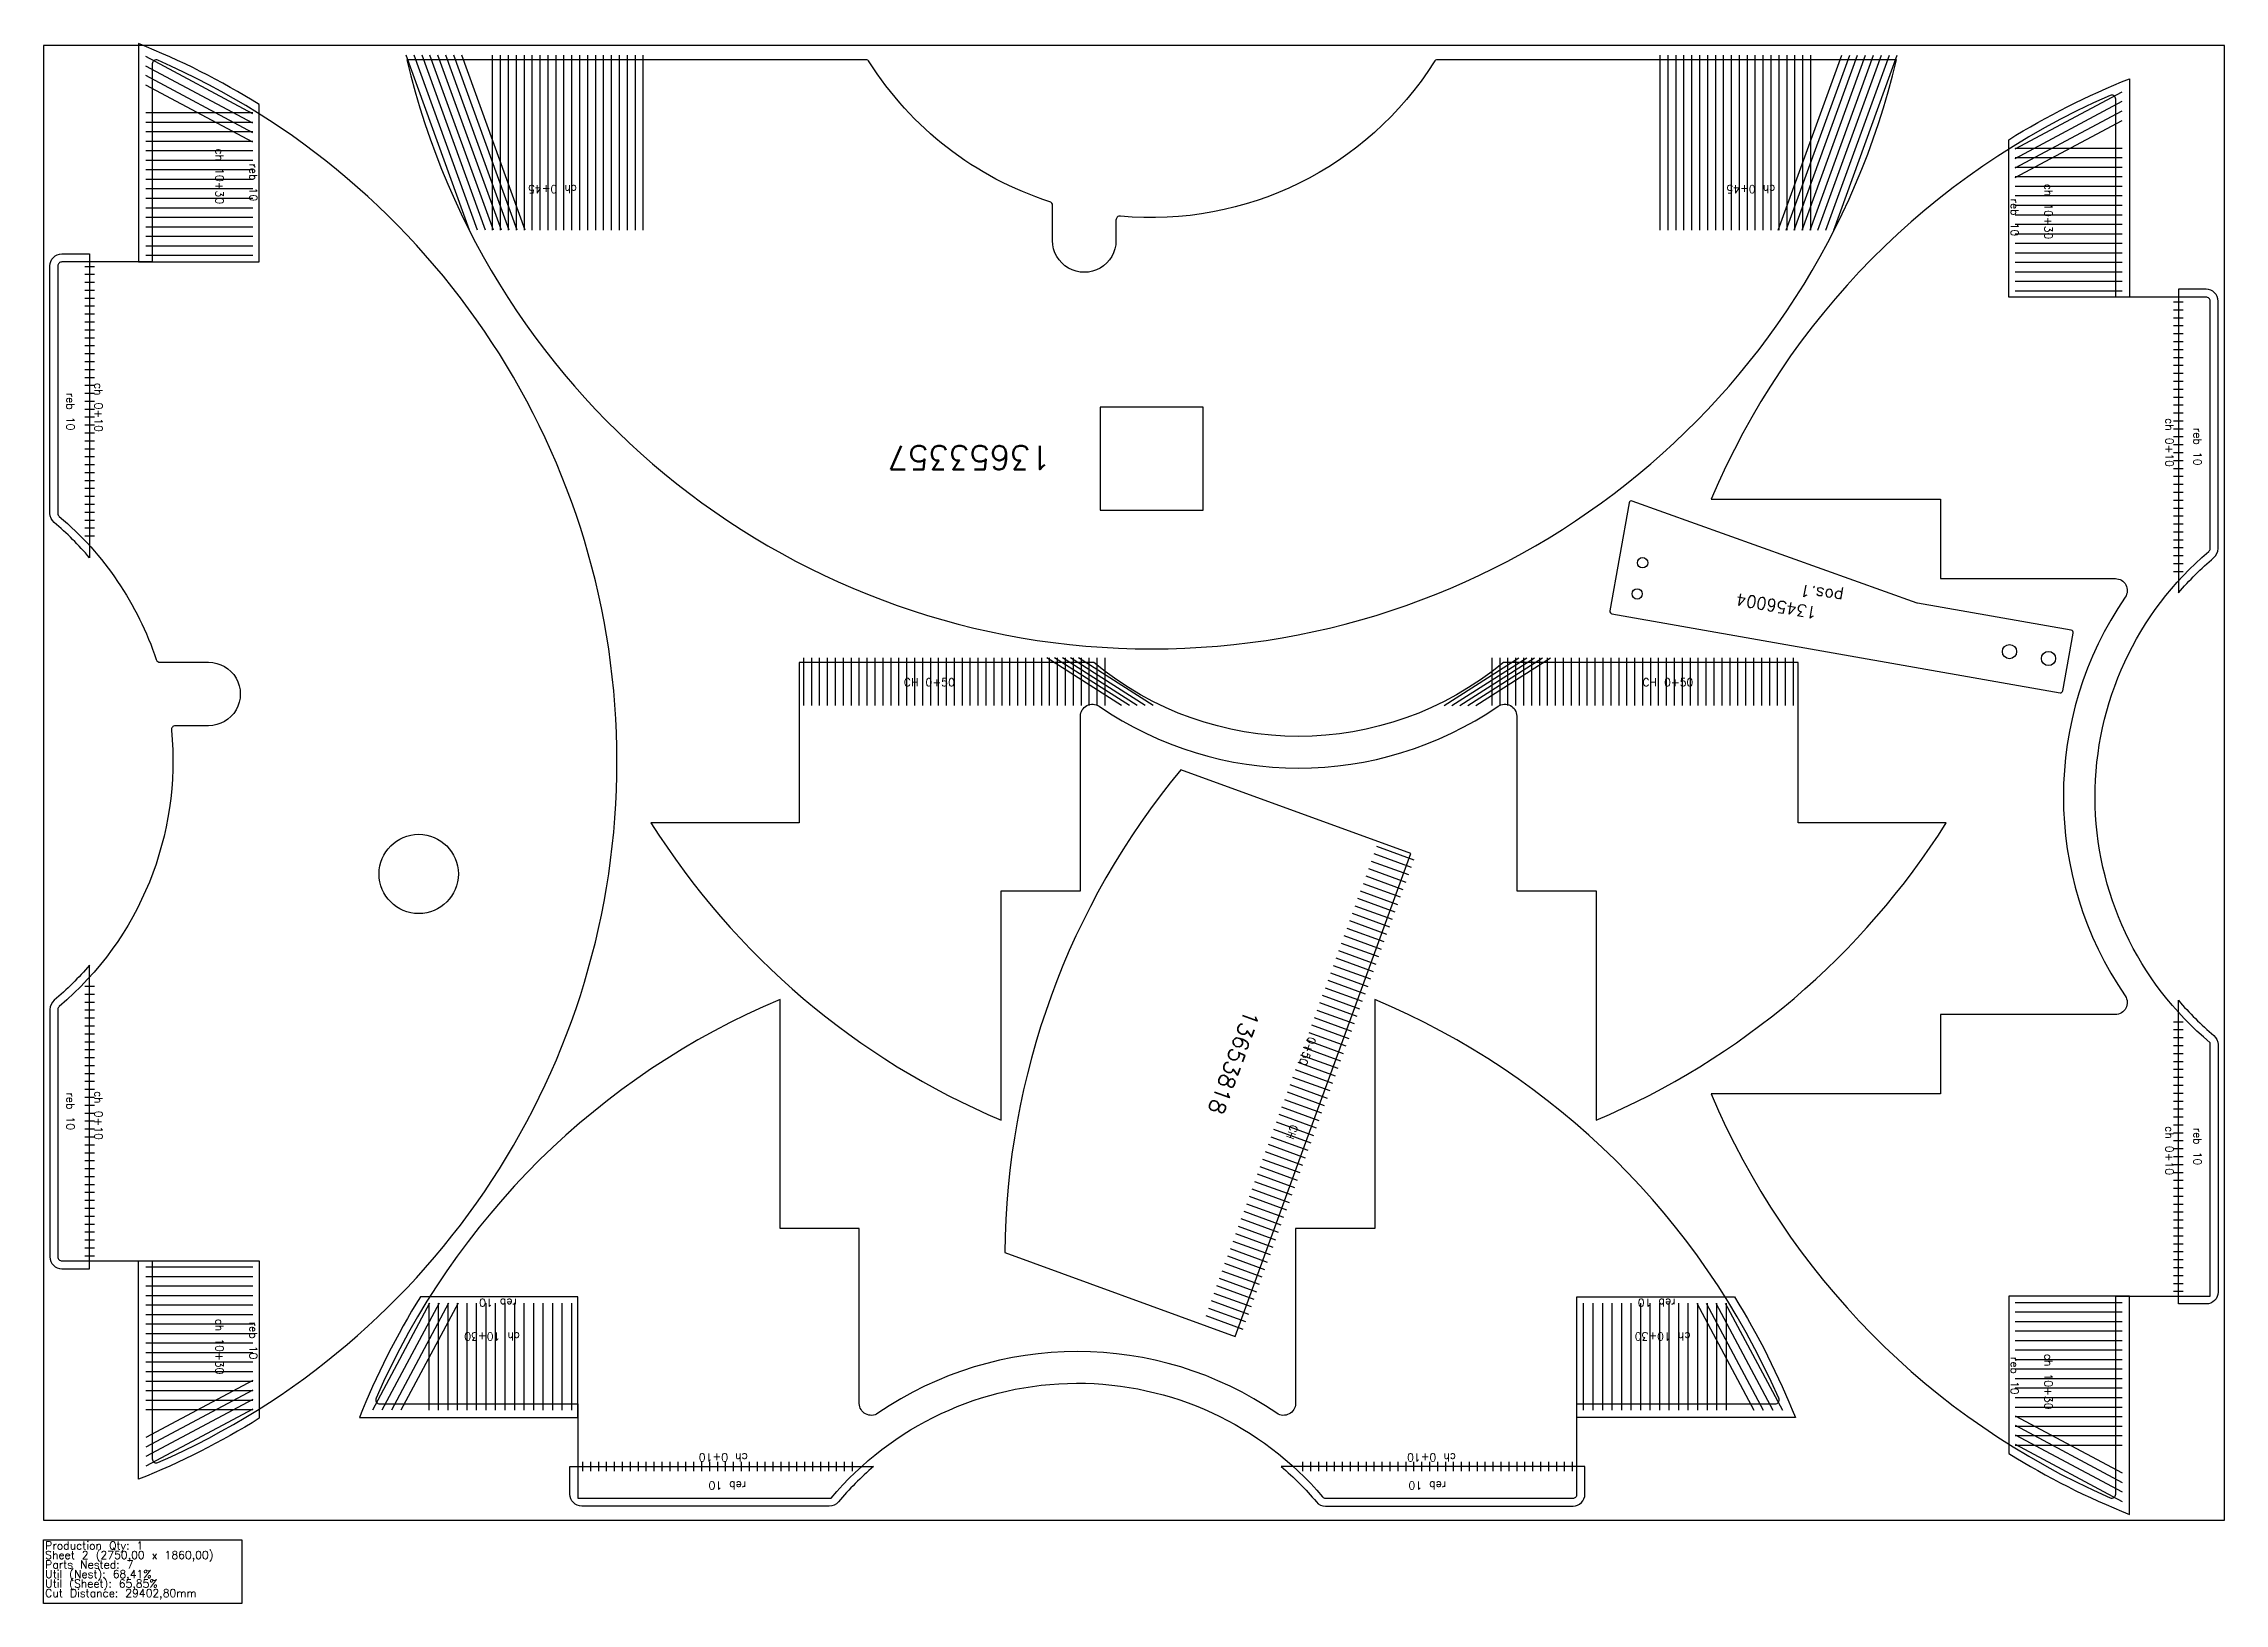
# Model space of a CAD drawing. Header units: millimetres. Extents: x 2888 to 5638, y -105 to 1862.
import ezdxf

# ---------------------------------------------------------------- set-up
doc = ezdxf.new("R2010")
doc.units = ezdxf.units.MM
for name, color, linetype in [('13456004V0', 7, 'Continuous'), ('13653357', 7, 'Continuous'), ('13653818', 7, 'Continuous'), ('Chanfro', 7, 'Continuous'), ('Rebaixo', 6, 'Continuous'), ('sheet', 24, 'Continuous'), ('Stats', 7, 'Continuous'), ('Texto', 7, 'Continuous')]:
    doc.layers.add(name, color=color, linetype=linetype)
doc.styles.get("Standard").update_dxf_attribs({"font": 'txt.shx'})

msp = doc.modelspace()

# ---------------------------------------------------------------- linework, layer by layer
at = {"color": 4}
for points in [[(5279.5, 1187.7), (5500, 1187.7, -0.603342), (5512.4, 1164.2, 0.309718), (5512.4, 661.2, -0.603342), (5500, 637.7), (5279.5, 637.7), (5279.5, 537.7), (4990.3, 537.7, 0.192363), (5493.5, 28.2, 0.540575), (5500.5, 32.8), (5500.5, 282.7), (5619.5, 282.7), (5619.5, 602.2, -0.465216), (5617.7, 1221.7, 0.220476), (5619.5, 1225.5), (5619.5, 1537.7, 0.414214), (5614.5, 1542.7), (5500.5, 1542.7), (5500.5, 1792.5, 0.540575), (5493.5, 1797.1, 0.192363), (4990.3, 1287.7), (5279.5, 1287.7)], [(4466.1, 367.7), (4466.1, 147.2, -0.603342), (4442.6, 134.8, 0.309718), (3939.6, 134.8, -0.603342), (3916.1, 147.2), (3916.1, 367.7), (3816.1, 367.7), (3816.1, 656.9, 0.192363), (3306.7, 153.7, 0.540575), (3311.3, 146.7), (3561.1, 146.7), (3561.1, 27.7), (3880.6, 27.7, -0.465216), (4500.2, 29.5, 0.220476), (4504, 27.7), (4816.1, 27.7, 0.414214), (4821.1, 32.7), (4821.1, 146.7), (5071, 146.7, 0.540575), (5075.6, 153.7, 0.192363), (4566.1, 656.9), (4566.1, 367.7)]]:
    msp.add_lwpolyline(points, format="xyb", close=True, dxfattribs=at)
at = {"layer": '13456004V0', "color": 6}
msp.add_lwpolyline([(5446.8, 1119, 0.414214), (5444.4, 1122.5), (5250.6, 1156.7, -0.042379), (5250.1, 1156.8), (4890.8, 1285.5, 0.46475), (4886.8, 1283.2), (4862.7, 1146.9, 0.414214), (4865.2, 1143.4), (5430.5, 1043.7, 0.414214), (5433.9, 1046.2)], format="xyb", close=True, dxfattribs=at)
for centre, radius in [((4903.9, 1207.7), 6.5), ((4897, 1168.3), 6.5), ((5366.5, 1095.6), 9), ((5415.7, 1086.9), 9)]:
    msp.add_circle(centre, radius, dxfattribs=at)
at = {"layer": '13653357', "color": 7}
msp.add_lwpolyline([(4156.4, 1663.1, -0.176475), (3928.6, 1839.7, 0.257691), (3924.4, 1842), (3345.7, 1842, 0.791169), (5224, 1842), (4645.3, 1842, 0.257691), (4641.1, 1839.7, -0.282918), (4245.3, 1644.9, 0.442032), (4239.8, 1639.9), (4239.8, 1614, -1.000002), (4159.8, 1614), (4159.8, 1658.3, 0.326039)], format="xyb", close=True, dxfattribs=at)
msp.add_lwpolyline([(4349.8, 1404), (4219.8, 1404), (4219.8, 1274), (4349.8, 1274)], close=True, dxfattribs=at)
at = {"layer": '13653818', "color": 4}
msp.add_lwpolyline([(3034.3, 1082.1), (3095.5, 1082.1, -1.000001), (3095.5, 1002.1), (3053.5, 1002.1, 0.443132), (3048.6, 996.6, -0.246236), (2907.3, 648, 0.220476), (2905.5, 644.2), (2905.5, 332.1, 0.414214), (2910.5, 327.1), (3024.5, 327.1), (3024.5, 77.2, 0.540575), (3031.5, 72.6, 0.654654), (3031.5, 1841.5, 0.540575), (3024.5, 1836.9), (3024.5, 1587.1), (2910.5, 1587.1, 0.414214), (2905.5, 1582.1), (2905.5, 1269.9, 0.220476), (2907.3, 1266.1, -0.137195), (3029.6, 1085.5, 0.322577)], format="xyb", close=True, dxfattribs=at)
at = {"layer": '13653818', "color": 7}
for points in [[(4728.3, 1081.7, -0.360149), (4211.8, 1081.7), (3840.1, 1081.7), (3840.1, 879.7), (3653.3, 879.7, 0.153684), (4095.1, 504.5), (4095.1, 793.7), (4195.1, 793.7), (4195.1, 1014.2, -0.603342), (4218.5, 1026.6, 0.309718), (4721.6, 1026.6, -0.603342), (4745.1, 1014.2), (4745.1, 793.7), (4845.1, 793.7), (4845.1, 504.5, 0.153684), (5286.8, 879.7), (5100.1, 879.7), (5100.1, 1081.7)], [(4321.4, 946.4, 0.172894), (4099.8, 337.5), (4390.1, 231.8), (4611.8, 840.8)]]:
    msp.add_lwpolyline(points, format="xyb", close=True, dxfattribs=at)
at = {"layer": '13653818', "color": 4}
msp.add_circle((3360.5, 815.1), 50, dxfattribs=at)
at = {"layer": 'Chanfro', "color": 4}
for p, q in [((3151.5, 1774.1), (3016.5, 1846.1)), ((3151.5, 1762.1), (3016.5, 1834.1)), ((3151.5, 1750.1), (3016.5, 1822.1)), ((3151.5, 1738.1), (3016.5, 1810.1)), ((5373.5, 1729.7), (5508.5, 1801.7)), ((5373.5, 1717.7), (5508.5, 1789.7)), ((3151.5, 1775.1), (3016.5, 1775.1)), ((3151.5, 1763.1), (3016.5, 1763.1)), ((5373.5, 1705.7), (5508.5, 1777.7)), ((5373.5, 1693.7), (5508.5, 1765.7)), ((3151.5, 1751.1), (3016.5, 1751.1)), ((3151.5, 1739.1), (3016.5, 1739.1)), ((3151.5, 1727.1), (3016.5, 1727.1)), ((3151.5, 1715.1), (3016.5, 1715.1)), ((5373.5, 1730.7), (5508.5, 1730.7)), ((5373.5, 1718.7), (5508.5, 1718.7)), ((5373.5, 1706.7), (5508.5, 1706.7)), ((3151.5, 1703.1), (3016.5, 1703.1)), ((3151.5, 1691.1), (3016.5, 1691.1)), ((3151.5, 1679.1), (3016.5, 1679.1)), ((5373.5, 1694.7), (5508.5, 1694.7)), ((5373.5, 1682.7), (5508.5, 1682.7)), ((3151.5, 1667.1), (3016.5, 1667.1)), ((3151.5, 1655.1), (3016.5, 1655.1)), ((5373.5, 1670.7), (5508.5, 1670.7)), ((5373.5, 1658.7), (5508.5, 1658.7)), ((3151.5, 1643.1), (3016.5, 1643.1)), ((3151.5, 1631.1), (3016.5, 1631.1)), ((5373.5, 1646.7), (5508.5, 1646.7)), ((5373.5, 1634.7), (5508.5, 1634.7)), ((5373.5, 1622.7), (5508.5, 1622.7)), ((3151.5, 1619.1), (3016.5, 1619.1)), ((3151.5, 1607.1), (3016.5, 1607.1)), ((3151.5, 1595.1), (3016.5, 1595.1)), ((5373.5, 1610.7), (5508.5, 1610.7)), ((5373.5, 1598.7), (5508.5, 1598.7)), ((2951.5, 1581.1), (2939.5, 1581.1)), ((2951.5, 1571.1), (2939.5, 1571.1)), ((5373.5, 1586.7), (5508.5, 1586.7)), ((5373.5, 1574.7), (5508.5, 1574.7)), ((2951.5, 1561.1), (2939.5, 1561.1)), ((2951.5, 1551.1), (2939.5, 1551.1)), ((2951.5, 1541.1), (2939.5, 1541.1)), ((5373.5, 1562.7), (5508.5, 1562.7)), ((5373.5, 1550.7), (5508.5, 1550.7)), ((2951.5, 1531.1), (2939.5, 1531.1)), ((2951.5, 1521.1), (2939.5, 1521.1)), ((5573.5, 1536.7), (5585.5, 1536.7)), ((5573.5, 1526.7), (5585.5, 1526.7)), ((5573.5, 1516.7), (5585.5, 1516.7)), ((2951.5, 1511.1), (2939.5, 1511.1)), ((2951.5, 1501.1), (2939.5, 1501.1)), ((2951.5, 1491.1), (2939.5, 1491.1)), ((5573.5, 1506.7), (5585.5, 1506.7)), ((5573.5, 1496.7), (5585.5, 1496.7)), ((5573.5, 1486.7), (5585.5, 1486.7)), ((2951.5, 1481.1), (2939.5, 1481.1)), ((2951.5, 1471.1), (2939.5, 1471.1)), ((2951.5, 1461.1), (2939.5, 1461.1)), ((5573.5, 1476.7), (5585.5, 1476.7)), ((5573.5, 1466.7), (5585.5, 1466.7)), ((2951.5, 1451.1), (2939.5, 1451.1)), ((2951.5, 1441.1), (2939.5, 1441.1)), ((2951.5, 1431.1), (2939.5, 1431.1)), ((5573.5, 1456.7), (5585.5, 1456.7)), ((5573.5, 1446.7), (5585.5, 1446.7)), ((5573.5, 1436.7), (5585.5, 1436.7)), ((2951.5, 1421.1), (2939.5, 1421.1)), ((2951.5, 1411.1), (2939.5, 1411.1)), ((5573.5, 1426.7), (5585.5, 1426.7)), ((5573.5, 1416.7), (5585.5, 1416.7)), ((5573.5, 1406.7), (5585.5, 1406.7)), ((2951.5, 1401.1), (2939.5, 1401.1)), ((2951.5, 1391.1), (2939.5, 1391.1)), ((2951.5, 1381.1), (2939.5, 1381.1)), ((5573.5, 1396.7), (5585.5, 1396.7)), ((5573.5, 1386.7), (5585.5, 1386.7)), ((5573.5, 1376.7), (5585.5, 1376.7)), ((2951.5, 1371.1), (2939.5, 1371.1)), ((2951.5, 1361.1), (2939.5, 1361.1)), ((2951.5, 1351.1), (2939.5, 1351.1)), ((5573.5, 1366.7), (5585.5, 1366.7)), ((5573.5, 1356.7), (5585.5, 1356.7)), ((2951.5, 1341.1), (2939.5, 1341.1)), ((2951.5, 1331.1), (2939.5, 1331.1)), ((2951.5, 1321.1), (2939.5, 1321.1)), ((5573.5, 1346.7), (5585.5, 1346.7)), ((5573.5, 1336.7), (5585.5, 1336.7)), ((5573.5, 1326.7), (5585.5, 1326.7)), ((2951.5, 1311.1), (2939.5, 1311.1)), ((2951.5, 1301.1), (2939.5, 1301.1)), ((5573.5, 1316.7), (5585.5, 1316.7)), ((5573.5, 1306.7), (5585.5, 1306.7)), ((5573.5, 1296.7), (5585.5, 1296.7)), ((2951.5, 1291.1), (2939.5, 1291.1)), ((2951.5, 1281.1), (2939.5, 1281.1)), ((2951.5, 1271.1), (2939.5, 1271.1)), ((5573.5, 1286.7), (5585.5, 1286.7)), ((5573.5, 1276.7), (5585.5, 1276.7)), ((5573.5, 1266.7), (5585.5, 1266.7)), ((2951.5, 1261.1), (2939.5, 1261.1)), ((2951.5, 1251.1), (2939.5, 1251.1)), ((2951.5, 1241.1), (2939.5, 1241.1)), ((5573.5, 1256.7), (5585.5, 1256.7)), ((5573.5, 1246.7), (5585.5, 1246.7)), ((5573.5, 1236.7), (5585.5, 1236.7)), ((5573.5, 1226.7), (5585.5, 1226.7)), ((5573.5, 1216.7), (5585.5, 1216.7)), ((5573.5, 1206.7), (5585.5, 1206.7)), ((5573.5, 1196.7), (5585.5, 1196.7)), ((2951.5, 673.1), (2939.5, 673.1)), ((2951.5, 663.1), (2939.5, 663.1)), ((2951.5, 653.1), (2939.5, 653.1)), ((2951.5, 643.1), (2939.5, 643.1)), ((2951.5, 633.1), (2939.5, 633.1)), ((2951.5, 623.1), (2939.5, 623.1)), ((2951.5, 613.1), (2939.5, 613.1)), ((5573.5, 628.7), (5585.5, 628.7)), ((5573.5, 618.7), (5585.5, 618.7)), ((5573.5, 608.7), (5585.5, 608.7)), ((2951.5, 603.1), (2939.5, 603.1)), ((2951.5, 593.1), (2939.5, 593.1)), ((2951.5, 583.1), (2939.5, 583.1)), ((5573.5, 598.7), (5585.5, 598.7)), ((5573.5, 588.7), (5585.5, 588.7)), ((5573.5, 578.7), (5585.5, 578.7)), ((2951.5, 573.1), (2939.5, 573.1)), ((2951.5, 563.1), (2939.5, 563.1)), ((2951.5, 553.1), (2939.5, 553.1)), ((5573.5, 568.7), (5585.5, 568.7)), ((5573.5, 558.7), (5585.5, 558.7)), ((2951.5, 543.1), (2939.5, 543.1)), ((2951.5, 533.1), (2939.5, 533.1)), ((2951.5, 523.1), (2939.5, 523.1)), ((5573.5, 548.7), (5585.5, 548.7)), ((5573.5, 538.7), (5585.5, 538.7)), ((5573.5, 528.7), (5585.5, 528.7)), ((2951.5, 513.1), (2939.5, 513.1)), ((2951.5, 503.1), (2939.5, 503.1)), ((5573.5, 518.7), (5585.5, 518.7)), ((5573.5, 508.7), (5585.5, 508.7)), ((5573.5, 498.7), (5585.5, 498.7)), ((2951.5, 493.1), (2939.5, 493.1)), ((2951.5, 483.1), (2939.5, 483.1)), ((2951.5, 473.1), (2939.5, 473.1)), ((5573.5, 488.7), (5585.5, 488.7)), ((5573.5, 478.7), (5585.5, 478.7)), ((5573.5, 468.7), (5585.5, 468.7)), ((2951.5, 463.1), (2939.5, 463.1)), ((2951.5, 453.1), (2939.5, 453.1)), ((2951.5, 443.1), (2939.5, 443.1)), ((5573.5, 458.7), (5585.5, 458.7)), ((5573.5, 448.7), (5585.5, 448.7)), ((2951.5, 433.1), (2939.5, 433.1)), ((2951.5, 423.1), (2939.5, 423.1)), ((2951.5, 413.1), (2939.5, 413.1)), ((5573.5, 438.7), (5585.5, 438.7)), ((5573.5, 428.7), (5585.5, 428.7)), ((5573.5, 418.7), (5585.5, 418.7)), ((2951.5, 403.1), (2939.5, 403.1)), ((2951.5, 393.1), (2939.5, 393.1)), ((5573.5, 408.7), (5585.5, 408.7)), ((5573.5, 398.7), (5585.5, 398.7)), ((5573.5, 388.7), (5585.5, 388.7)), ((2951.5, 383.1), (2939.5, 383.1)), ((2951.5, 373.1), (2939.5, 373.1)), ((2951.5, 363.1), (2939.5, 363.1)), ((5573.5, 378.7), (5585.5, 378.7)), ((5573.5, 368.7), (5585.5, 368.7)), ((5573.5, 358.7), (5585.5, 358.7)), ((2951.5, 353.1), (2939.5, 353.1)), ((2951.5, 343.1), (2939.5, 343.1)), ((2951.5, 333.1), (2939.5, 333.1)), ((5573.5, 348.7), (5585.5, 348.7)), ((5573.5, 338.7), (5585.5, 338.7)), ((3151.5, 319.1), (3016.5, 319.1)), ((3151.5, 307.1), (3016.5, 307.1)), ((5573.5, 328.7), (5585.5, 328.7)), ((5573.5, 318.7), (5585.5, 318.7)), ((5573.5, 308.7), (5585.5, 308.7)), ((3151.5, 295.1), (3016.5, 295.1)), ((3151.5, 283.1), (3016.5, 283.1)), ((5573.5, 298.7), (5585.5, 298.7)), ((5573.5, 288.7), (5585.5, 288.7)), ((3151.5, 271.1), (3016.5, 271.1)), ((3151.5, 259.1), (3016.5, 259.1)), ((3374.1, 273.7), (3302.1, 138.7)), ((3386.1, 273.7), (3314.1, 138.7)), ((3398.1, 273.7), (3326.1, 138.7)), ((3410.1, 273.7), (3338.1, 138.7)), ((3373.1, 273.7), (3373.1, 138.7)), ((3385.1, 273.7), (3385.1, 138.7)), ((3397.1, 273.7), (3397.1, 138.7)), ((3409.1, 273.7), (3409.1, 138.7)), ((3421.1, 273.7), (3421.1, 138.7)), ((3433.1, 273.7), (3433.1, 138.7)), ((3445.1, 273.7), (3445.1, 138.7)), ((3457.1, 273.7), (3457.1, 138.7)), ((3469.1, 273.7), (3469.1, 138.7)), ((3481.1, 273.7), (3481.1, 138.7)), ((3493.1, 273.7), (3493.1, 138.7)), ((3505.1, 273.7), (3505.1, 138.7)), ((3517.1, 273.7), (3517.1, 138.7)), ((3529.1, 273.7), (3529.1, 138.7)), ((3541.1, 273.7), (3541.1, 138.7)), ((3553.1, 273.7), (3553.1, 138.7)), ((4829.1, 273.7), (4829.1, 138.7)), ((4841.1, 273.7), (4841.1, 138.7)), ((4853.1, 273.7), (4853.1, 138.7)), ((4865.1, 273.7), (4865.1, 138.7)), ((4877.1, 273.7), (4877.1, 138.7)), ((4889.1, 273.7), (4889.1, 138.7)), ((4901.1, 273.7), (4901.1, 138.7)), ((4913.1, 273.7), (4913.1, 138.7)), ((4925.1, 273.7), (4925.1, 138.7)), ((4937.1, 273.7), (4937.1, 138.7)), ((4949.1, 273.7), (4949.1, 138.7)), ((4961.1, 273.7), (4961.1, 138.7)), ((4972.1, 273.7), (5044.1, 138.7)), ((4973.1, 273.7), (4973.1, 138.7)), ((4984.1, 273.7), (5056.1, 138.7)), ((4985.1, 273.7), (4985.1, 138.7)), ((4996.1, 273.7), (5068.1, 138.7)), ((4997.1, 273.7), (4997.1, 138.7)), ((5008.1, 273.7), (5080.1, 138.7)), ((5009.1, 273.7), (5009.1, 138.7)), ((5373.5, 274.7), (5508.5, 274.7)), ((5373.5, 262.7), (5508.5, 262.7)), ((5373.5, 250.7), (5508.5, 250.7)), ((3151.5, 247.1), (3016.5, 247.1)), ((3151.5, 235.1), (3016.5, 235.1)), ((3151.5, 223.1), (3016.5, 223.1)), ((5373.5, 238.7), (5508.5, 238.7)), ((5373.5, 226.7), (5508.5, 226.7)), ((3151.5, 211.1), (3016.5, 211.1)), ((3151.5, 199.1), (3016.5, 199.1)), ((5373.5, 214.7), (5508.5, 214.7)), ((5373.5, 202.7), (5508.5, 202.7)), ((3151.5, 187.1), (3016.5, 187.1)), ((3151.5, 176.1), (3016.5, 104.1)), ((3151.5, 175.1), (3016.5, 175.1)), ((5373.5, 190.7), (5508.5, 190.7)), ((5373.5, 178.7), (5508.5, 178.7)), ((5373.5, 166.7), (5508.5, 166.7)), ((3151.5, 164.1), (3016.5, 92.1)), ((3151.5, 163.1), (3016.5, 163.1)), ((3151.5, 152.1), (3016.5, 80.1)), ((3151.5, 151.1), (3016.5, 151.1)), ((3151.5, 140.1), (3016.5, 68.1)), ((3151.5, 139.1), (3016.5, 139.1)), ((5373.5, 154.7), (5508.5, 154.7)), ((5373.5, 142.7), (5508.5, 142.7)), ((5373.5, 131.7), (5508.5, 59.7)), ((5373.5, 130.7), (5508.5, 130.7)), ((5373.5, 119.7), (5508.5, 47.7)), ((5373.5, 118.7), (5508.5, 118.7)), ((5373.5, 107.7), (5508.5, 35.7)), ((5373.5, 106.7), (5508.5, 106.7)), ((5373.5, 95.7), (5508.5, 23.7)), ((5373.5, 94.7), (5508.5, 94.7)), ((3567.1, 73.7), (3567.1, 61.7)), ((3577.1, 73.7), (3577.1, 61.7)), ((3587.1, 73.7), (3587.1, 61.7)), ((3597.1, 73.7), (3597.1, 61.7)), ((3607.1, 73.7), (3607.1, 61.7)), ((3617.1, 73.7), (3617.1, 61.7)), ((3627.1, 73.7), (3627.1, 61.7)), ((3637.1, 73.7), (3637.1, 61.7)), ((3647.1, 73.7), (3647.1, 61.7)), ((3657.1, 73.7), (3657.1, 61.7)), ((3667.1, 73.7), (3667.1, 61.7)), ((3677.1, 73.7), (3677.1, 61.7)), ((3687.1, 73.7), (3687.1, 61.7)), ((3697.1, 73.7), (3697.1, 61.7)), ((3707.1, 73.7), (3707.1, 61.7)), ((3717.1, 73.7), (3717.1, 61.7)), ((3727.1, 73.7), (3727.1, 61.7)), ((3737.1, 73.7), (3737.1, 61.7)), ((3747.1, 73.7), (3747.1, 61.7)), ((3757.1, 73.7), (3757.1, 61.7)), ((3767.1, 73.7), (3767.1, 61.7)), ((3777.1, 73.7), (3777.1, 61.7)), ((3787.1, 73.7), (3787.1, 61.7)), ((3797.1, 73.7), (3797.1, 61.7)), ((3807.1, 73.7), (3807.1, 61.7)), ((3817.1, 73.7), (3817.1, 61.7)), ((3827.1, 73.7), (3827.1, 61.7)), ((3837.1, 73.7), (3837.1, 61.7)), ((3847.1, 73.7), (3847.1, 61.7)), ((3857.1, 73.7), (3857.1, 61.7)), ((3867.1, 73.7), (3867.1, 61.7)), ((3877.1, 73.7), (3877.1, 61.7)), ((3887.1, 73.7), (3887.1, 61.7)), ((3897.1, 73.7), (3897.1, 61.7)), ((3907.1, 73.7), (3907.1, 61.7)), ((4475.1, 73.7), (4475.1, 61.7)), ((4485.1, 73.7), (4485.1, 61.7)), ((4495.1, 73.7), (4495.1, 61.7)), ((4505.1, 73.7), (4505.1, 61.7)), ((4515.1, 73.7), (4515.1, 61.7)), ((4525.1, 73.7), (4525.1, 61.7)), ((4535.1, 73.7), (4535.1, 61.7)), ((4545.1, 73.7), (4545.1, 61.7)), ((4555.1, 73.7), (4555.1, 61.7)), ((4565.1, 73.7), (4565.1, 61.7)), ((4575.1, 73.7), (4575.1, 61.7)), ((4585.1, 73.7), (4585.1, 61.7)), ((4595.1, 73.7), (4595.1, 61.7)), ((4605.1, 73.7), (4605.1, 61.7)), ((4615.1, 73.7), (4615.1, 61.7)), ((4625.1, 73.7), (4625.1, 61.7)), ((4635.1, 73.7), (4635.1, 61.7)), ((4645.1, 73.7), (4645.1, 61.7)), ((4655.1, 73.7), (4655.1, 61.7)), ((4665.1, 73.7), (4665.1, 61.7)), ((4675.1, 73.7), (4675.1, 61.7)), ((4685.1, 73.7), (4685.1, 61.7)), ((4695.1, 73.7), (4695.1, 61.7)), ((4705.1, 73.7), (4705.1, 61.7)), ((4715.1, 73.7), (4715.1, 61.7)), ((4725.1, 73.7), (4725.1, 61.7)), ((4735.1, 73.7), (4735.1, 61.7)), ((4745.1, 73.7), (4745.1, 61.7)), ((4755.1, 73.7), (4755.1, 61.7)), ((4765.1, 73.7), (4765.1, 61.7)), ((4775.1, 73.7), (4775.1, 61.7)), ((4785.1, 73.7), (4785.1, 61.7)), ((4795.1, 73.7), (4795.1, 61.7)), ((4805.1, 73.7), (4805.1, 61.7)), ((4815.1, 73.7), (4815.1, 61.7))]:
    msp.add_line(p, q, dxfattribs=at)
at = {"layer": 'Chanfro', "color": 1}
for p, q in [((3424.7, 1627), (3344.7, 1848)), ((3434.7, 1627), (3354.7, 1848)), ((3444.7, 1627), (3364.7, 1848)), ((3454.7, 1627), (3374.7, 1848)), ((3464.7, 1627), (3384.7, 1848)), ((3474.7, 1627), (3394.7, 1848)), ((3484.7, 1627), (3404.7, 1848)), ((3494.7, 1627), (3414.7, 1848)), ((3453.7, 1627), (3453.7, 1848)), ((3463.7, 1627), (3463.7, 1848)), ((3473.7, 1627), (3473.7, 1848)), ((3483.7, 1627), (3483.7, 1848)), ((3493.7, 1627), (3493.7, 1848)), ((3503.7, 1627), (3503.7, 1848)), ((3513.7, 1627), (3513.7, 1848)), ((3523.7, 1627), (3523.7, 1848)), ((3533.7, 1627), (3533.7, 1848)), ((3543.7, 1627), (3543.7, 1848)), ((3553.7, 1627), (3553.7, 1848)), ((3563.7, 1627), (3563.7, 1848)), ((3573.7, 1627), (3573.7, 1848)), ((3583.7, 1627), (3583.7, 1848)), ((3593.7, 1627), (3593.7, 1848)), ((3603.7, 1627), (3603.7, 1848)), ((3613.7, 1627), (3613.7, 1848)), ((3623.7, 1627), (3623.7, 1848)), ((3633.7, 1627), (3633.7, 1848)), ((3643.7, 1627), (3643.7, 1848)), ((4926, 1627), (4926, 1848)), ((4936, 1627), (4936, 1848)), ((4946, 1627), (4946, 1848)), ((4956, 1627), (4956, 1848)), ((4966, 1627), (4966, 1848)), ((4976, 1627), (4976, 1848)), ((4986, 1627), (4986, 1848)), ((4996, 1627), (4996, 1848)), ((5006, 1627), (5006, 1848)), ((5016, 1627), (5016, 1848)), ((5026, 1627), (5026, 1848)), ((5036, 1627), (5036, 1848)), ((5046, 1627), (5046, 1848)), ((5056, 1627), (5056, 1848)), ((5066, 1627), (5066, 1848)), ((5075, 1627), (5155, 1848)), ((5076, 1627), (5076, 1848)), ((5085, 1627), (5165, 1848)), ((5086, 1627), (5086, 1848)), ((5095, 1627), (5175, 1848)), ((5096, 1627), (5096, 1848)), ((5105, 1627), (5185, 1848)), ((5106, 1627), (5106, 1848)), ((5115, 1627), (5195, 1848)), ((5116, 1627), (5116, 1848)), ((5125, 1627), (5205, 1848)), ((5135, 1627), (5215, 1848)), ((5145, 1627), (5225, 1848)), ((3846.1, 1027.7), (3846.1, 1087.7)), ((3856.1, 1027.7), (3856.1, 1087.7)), ((3866.1, 1027.7), (3866.1, 1087.7)), ((3876.1, 1027.7), (3876.1, 1087.7)), ((3886.1, 1027.7), (3886.1, 1087.7)), ((3896.1, 1027.7), (3896.1, 1087.7)), ((3906.1, 1027.7), (3906.1, 1087.7)), ((3916.1, 1027.7), (3916.1, 1087.7)), ((3926.1, 1027.7), (3926.1, 1087.7)), ((3936.1, 1027.7), (3936.1, 1087.7)), ((3946.1, 1027.7), (3946.1, 1087.7)), ((3956.1, 1027.7), (3956.1, 1087.7)), ((3966.1, 1027.7), (3966.1, 1087.7)), ((3976.1, 1027.7), (3976.1, 1087.7)), ((3986.1, 1027.7), (3986.1, 1087.7)), ((3996.1, 1027.7), (3996.1, 1087.7)), ((4006.1, 1027.7), (4006.1, 1087.7)), ((4016.1, 1027.7), (4016.1, 1087.7)), ((4026.1, 1027.7), (4026.1, 1087.7)), ((4036.1, 1027.7), (4036.1, 1087.7)), ((4046.1, 1027.7), (4046.1, 1087.7)), ((4056.1, 1027.7), (4056.1, 1087.7)), ((4066.1, 1027.7), (4066.1, 1087.7)), ((4076.1, 1027.7), (4076.1, 1087.7)), ((4086.1, 1027.7), (4086.1, 1087.7)), ((4096.1, 1027.7), (4096.1, 1087.7)), ((4106.1, 1027.7), (4106.1, 1087.7)), ((4116.1, 1027.7), (4116.1, 1087.7)), ((4126.1, 1027.7), (4126.1, 1087.7)), ((4136.1, 1027.7), (4136.1, 1087.7)), ((4146.1, 1027.7), (4146.1, 1087.7)), ((4246.7, 1027.7), (4152.4, 1087.7)), ((4156.1, 1027.7), (4156.1, 1087.7)), ((4256.7, 1027.7), (4162.4, 1087.7)), ((4166.1, 1027.7), (4166.1, 1087.7)), ((4266.7, 1027.7), (4172.4, 1087.7)), ((4176.1, 1027.7), (4176.1, 1087.7)), ((4276.7, 1027.7), (4182.4, 1087.7)), ((4186.1, 1027.7), (4186.1, 1087.7)), ((4286.7, 1027.7), (4192.4, 1087.7)), ((4196.1, 1027.7), (4196.1, 1087.7)), ((4206.1, 1027.7), (4206.1, 1087.7)), ((4216.1, 1027.7), (4216.1, 1087.7)), ((4226.1, 1027.7), (4226.1, 1087.7)), ((4653.5, 1027.7), (4747.7, 1087.7)), ((4663.5, 1027.7), (4757.7, 1087.7)), ((4673.5, 1027.7), (4767.7, 1087.7)), ((4683.5, 1027.7), (4777.7, 1087.7)), ((4693.5, 1027.7), (4787.7, 1087.7)), ((4714.1, 1027.7), (4714.1, 1087.7)), ((4724.1, 1027.7), (4724.1, 1087.7)), ((4734.1, 1027.7), (4734.1, 1087.7)), ((4744.1, 1027.7), (4744.1, 1087.7)), ((4754.1, 1027.7), (4754.1, 1087.7)), ((4764.1, 1027.7), (4764.1, 1087.7)), ((4774.1, 1027.7), (4774.1, 1087.7)), ((4784.1, 1027.7), (4784.1, 1087.7)), ((4794.1, 1027.7), (4794.1, 1087.7)), ((4804.1, 1027.7), (4804.1, 1087.7)), ((4814.1, 1027.7), (4814.1, 1087.7)), ((4824.1, 1027.7), (4824.1, 1087.7)), ((4834.1, 1027.7), (4834.1, 1087.7)), ((4844.1, 1027.7), (4844.1, 1087.7)), ((4854.1, 1027.7), (4854.1, 1087.7)), ((4864.1, 1027.7), (4864.1, 1087.7)), ((4874.1, 1027.7), (4874.1, 1087.7)), ((4884.1, 1027.7), (4884.1, 1087.7)), ((4894.1, 1027.7), (4894.1, 1087.7)), ((4904.1, 1027.7), (4904.1, 1087.7)), ((4914.1, 1027.7), (4914.1, 1087.7)), ((4924.1, 1027.7), (4924.1, 1087.7)), ((4934.1, 1027.7), (4934.1, 1087.7)), ((4944.1, 1027.7), (4944.1, 1087.7)), ((4954.1, 1027.7), (4954.1, 1087.7)), ((4964.1, 1027.7), (4964.1, 1087.7)), ((4974.1, 1027.7), (4974.1, 1087.7)), ((4984.1, 1027.7), (4984.1, 1087.7)), ((4994.1, 1027.7), (4994.1, 1087.7)), ((5004.1, 1027.7), (5004.1, 1087.7)), ((5014.1, 1027.7), (5014.1, 1087.7)), ((5024.1, 1027.7), (5024.1, 1087.7)), ((5034.1, 1027.7), (5034.1, 1087.7)), ((5044.1, 1027.7), (5044.1, 1087.7)), ((5054.1, 1027.7), (5054.1, 1087.7)), ((5064.1, 1027.7), (5064.1, 1087.7)), ((5074.1, 1027.7), (5074.1, 1087.7)), ((5084.1, 1027.7), (5084.1, 1087.7)), ((5094.1, 1027.7), (5094.1, 1087.7)), ((4561.5, 831.4), (4608.5, 814.3)), ((4564.9, 840.8), (4611.9, 823.7)), ((4568.4, 850.2), (4615.3, 833.1)), ((4551.3, 803.2), (4598.2, 786.1)), ((4554.7, 812.6), (4601.7, 795.5)), ((4558.1, 822), (4605.1, 804.9)), ((4541, 775), (4588, 757.9)), ((4544.4, 784.4), (4591.4, 767.3)), ((4547.8, 793.8), (4594.8, 776.7)), ((4530.7, 746.8), (4577.7, 729.7)), ((4534.2, 756.2), (4581.1, 739.1)), ((4537.6, 765.6), (4584.6, 748.5)), ((4520.5, 718.6), (4567.5, 701.5)), ((4523.9, 728), (4570.9, 710.9)), ((4527.3, 737.4), (4574.3, 720.3)), ((4510.2, 690.4), (4557.2, 673.3)), ((4513.6, 699.8), (4560.6, 682.7)), ((4517.1, 709.2), (4564, 692.1)), ((4499.9, 662.2), (4546.9, 645.1)), ((4503.4, 671.6), (4550.4, 654.5)), ((4506.8, 681), (4553.8, 663.9)), ((4489.7, 634), (4536.7, 616.9)), ((4493.1, 643.4), (4540.1, 626.3)), ((4496.5, 652.8), (4543.5, 635.7)), ((4479.4, 605.9), (4526.4, 588.8)), ((4482.8, 615.3), (4529.8, 598.2)), ((4486.3, 624.7), (4533.3, 607.6)), ((4469.2, 577.7), (4516.2, 560.6)), ((4472.6, 587.1), (4519.6, 570)), ((4476, 596.5), (4523, 579.4)), ((4462.3, 558.9), (4509.3, 541.8)), ((4465.7, 568.3), (4512.7, 551.2)), ((4452.1, 530.7), (4499.1, 513.6)), ((4455.5, 540.1), (4502.5, 523)), ((4458.9, 549.5), (4505.9, 532.4)), ((4441.8, 502.5), (4488.8, 485.4)), ((4445.2, 511.9), (4492.2, 494.8)), ((4448.6, 521.3), (4495.6, 504.2)), ((4431.5, 474.3), (4478.5, 457.2)), ((4435, 483.7), (4481.9, 466.6)), ((4438.4, 493.1), (4485.4, 476)), ((4421.3, 446.1), (4468.3, 429)), ((4424.7, 455.5), (4471.7, 438.4)), ((4428.1, 464.9), (4475.1, 447.8)), ((4411, 417.9), (4458, 400.8)), ((4414.4, 427.3), (4461.4, 410.2)), ((4417.9, 436.7), (4464.8, 419.6)), ((4400.8, 389.7), (4447.7, 372.6)), ((4404.2, 399.1), (4451.2, 382)), ((4407.6, 408.5), (4454.6, 391.4)), ((4390.5, 361.5), (4437.5, 344.4)), ((4393.9, 370.9), (4440.9, 353.8)), ((4397.3, 380.3), (4444.3, 363.2)), ((4380.2, 333.3), (4427.2, 316.2)), ((4383.7, 342.7), (4430.6, 325.6)), ((4387.1, 352.1), (4434.1, 335)), ((4370, 305.2), (4417, 288.1)), ((4373.4, 314.6), (4420.4, 297.5)), ((4376.8, 324), (4423.8, 306.8)), ((4359.7, 277), (4406.7, 259.9)), ((4363.1, 286.4), (4410.1, 269.3)), ((4366.6, 295.8), (4413.5, 278.7)), ((4352.9, 258.2), (4399.9, 241.1)), ((4356.3, 267.6), (4403.3, 250.5))]:
    msp.add_line(p, q, dxfattribs=at)
at = {"layer": 'Rebaixo', "color": 4}
for points in [[(3007.2, 1862.5), (3007.2, 1587.1), (3159.5, 1587.1), (3159.5, 1785.6, 0.043834)], [(5517.8, 1818.1), (5517.8, 1542.7), (5365.5, 1542.7), (5365.5, 1741.2, -0.043834)], [(2945.5, 1214, 0.03996), (2900.8, 1258.5, -0.220476), (2895.5, 1269.9), (2895.5, 1582.1, -0.414214), (2910.5, 1597.1), (2945.5, 1597.1)], [(5579.5, 1169.6, -0.03996), (5624.2, 1214.1, 0.220476), (5629.5, 1225.5), (5629.5, 1537.7, 0.414214), (5614.5, 1552.7), (5579.5, 1552.7)], [(2945.5, 700.1, -0.03996), (2900.8, 655.7, 0.220476), (2895.5, 644.2), (2895.5, 332.1, 0.414214), (2910.5, 317.1), (2945.5, 317.1)], [(5579.5, 655.7, 0.03996), (5624.2, 611.3, -0.220476), (5629.5, 599.8), (5629.5, 287.7, -0.414214), (5614.5, 272.7), (5579.5, 272.7)], [(3007.2, 51.6), (3007.2, 327.1), (3159.5, 327.1), (3159.5, 128.5, -0.043834)], [(3285.7, 129.4), (3561.1, 129.4), (3561.1, 281.7), (3362.6, 281.7, 0.043834)], [(5096.5, 129.4), (4821.1, 129.4), (4821.1, 281.7), (5019.6, 281.7, -0.043834)], [(5517.8, 7.2), (5517.8, 282.7), (5365.5, 282.7), (5365.5, 84.2, 0.043834)], [(3934.2, 67.7, 0.03996), (3889.7, 23, -0.220476), (3878.3, 17.7), (3566.1, 17.7, -0.414214), (3551.1, 32.7), (3551.1, 67.7)], [(4448.1, 67.7, -0.03996), (4492.5, 23, 0.220476), (4504, 17.7), (4816.1, 17.7, 0.414214), (4831.1, 32.7), (4831.1, 67.7)]]:
    msp.add_lwpolyline(points, format="xyb", close=True, dxfattribs=at)
at = {"layer": 'sheet', "color": 7}
msp.add_lwpolyline([(2887.5, 0), (5637.5, 0), (5637.5, 1860), (2887.5, 1860)], close=True, dxfattribs=at)
at = {"layer": 'Stats', "color": 151}
msp.add_lwpolyline([(2887.5, -25), (3137.5, -25), (3137.5, -105), (2887.5, -105), (2887.5, -25)], close=True, dxfattribs=at)

# ---------------------------------------------------------------- texts
at = {"layer": 'Chanfro', "color": 4, "char_height": 10}
for s, width, insert, attachment_point, rotation in [('ch 10+30', 135.92, (3114.4, 1660), 3, 270), ('ch 10+30', 135.92, (5410.6, 1615.6), 9, 270), ('ch 0+10', 105.862, (2951.8, 1372.8), 9, 270), ('ch 0+10', 105.862, (5573.2, 1328.4), 3, 270), ('ch 0+10', 105.862, (2951.8, 541.3), 7, 270), ('ch 0+10', 105.862, (5573.2, 496.9), 1, 270), ('ch 10+30', 135.92, (3114.4, 254.1), 1, 270), ('ch 10+30', 135.92, (3488.2, 236.7), 7, 180), ('ch 10+30', 135.92, (4894, 236.7), 9, 180), ('ch 10+30', 135.92, (5410.6, 209.8), 7, 270), ('ch 0+10', 105.862, (3775.4, 74.1), 1, 180), ('ch 0+10', 105.862, (4606.9, 74.1), 3, 180)]:
    msp.add_mtext_dynamic_manual_height_columns(s, width=width, gutter_width=12.5, heights=[0], dxfattribs=dict(at, insert=insert, attachment_point=attachment_point, rotation=rotation))
at = {"layer": 'Chanfro', "color": 1, "char_height": 10}
for s, insert, width, attachment_point, rotation in [('ch 0+45', (3498.4, 1673.9), 88.851, 3, 180), ('ch 0+45', (5071.2, 1673.9), 88.851, 1, 180), ('{\\W6.26034;  }CH 0+50', (4508, 601.4), 151.354, 1, 250)]:
    msp.add_mtext(s, dxfattribs=dict(at, insert=insert, width=width, attachment_point=attachment_point, rotation=rotation))
at = {"layer": 'Chanfro', "color": 1, "char_height": 10, "width": 89.962}
for insert, attachment_point in [((3972.3, 1051.9), 7), ((4967.8, 1051.9), 9)]:
    msp.add_mtext('CH 0+50', dxfattribs=dict(at, insert=insert, attachment_point=attachment_point))
at = {"layer": 'Rebaixo', "color": 4, "char_height": 10}
for insert, attachment_point, rotation in [((3157, 1663.8), 3, 270), ((5368, 1619.5), 9, 270), ((2926.4, 1374.6), 3, 270), ((5598.6, 1330.3), 9, 270), ((2926.4, 539.5), 1, 270), ((5598.6, 495.1), 7, 270), ((3484.3, 279.3), 7, 180), ((4897.9, 279.3), 9, 180), ((3157, 250.3), 1, 270), ((5368, 205.9), 7, 270), ((3773.5, 48.7), 7, 180), ((4608.7, 48.7), 9, 180)]:
    msp.add_mtext_dynamic_manual_height_columns('reb 10', width=122.149, gutter_width=12.5, heights=[0], dxfattribs=dict(at, insert=insert, attachment_point=attachment_point, rotation=rotation))
at = {"layer": 'Stats', "color": 60}
for s, p in [('Production Qty: 1', (2889.5, -37)), ('Sheet 2 (2750,00 x 1860,00)', (2889.5, -49)), ('Parts Nested: 7', (2889.5, -61)), ('Util (Nest): 68,41%', (2889.5, -73)), ('Util (Sheet): 65,85%', (2889.5, -85)), ('Cut Distance: 29402,80mm', (2889.5, -97))]:
    msp.add_text(s, height=10, dxfattribs=at).set_placement(p)
at = {"layer": 'Texto', "color": 3, "attachment_point": 1}
for s, insert, char_height, width, rotation in [('13653357', (4157.8, 1325.3), 30, 371.765, 180), ('13653818 ', (4421.2, 638.6), 20, 275.707, 250)]:
    msp.add_mtext(s, dxfattribs=dict(at, insert=insert, char_height=char_height, width=width, rotation=rotation))
at = {"layer": 'Texto', "color": 6, "insert": (5151.1, 1131.6), "char_height": 15, "width": 169.761, "attachment_point": 1, "rotation": 170}
msp.add_mtext('{\\W2.196264; }13456004 pos.1', dxfattribs=at)

doc.saveas('drawing.dxf')
